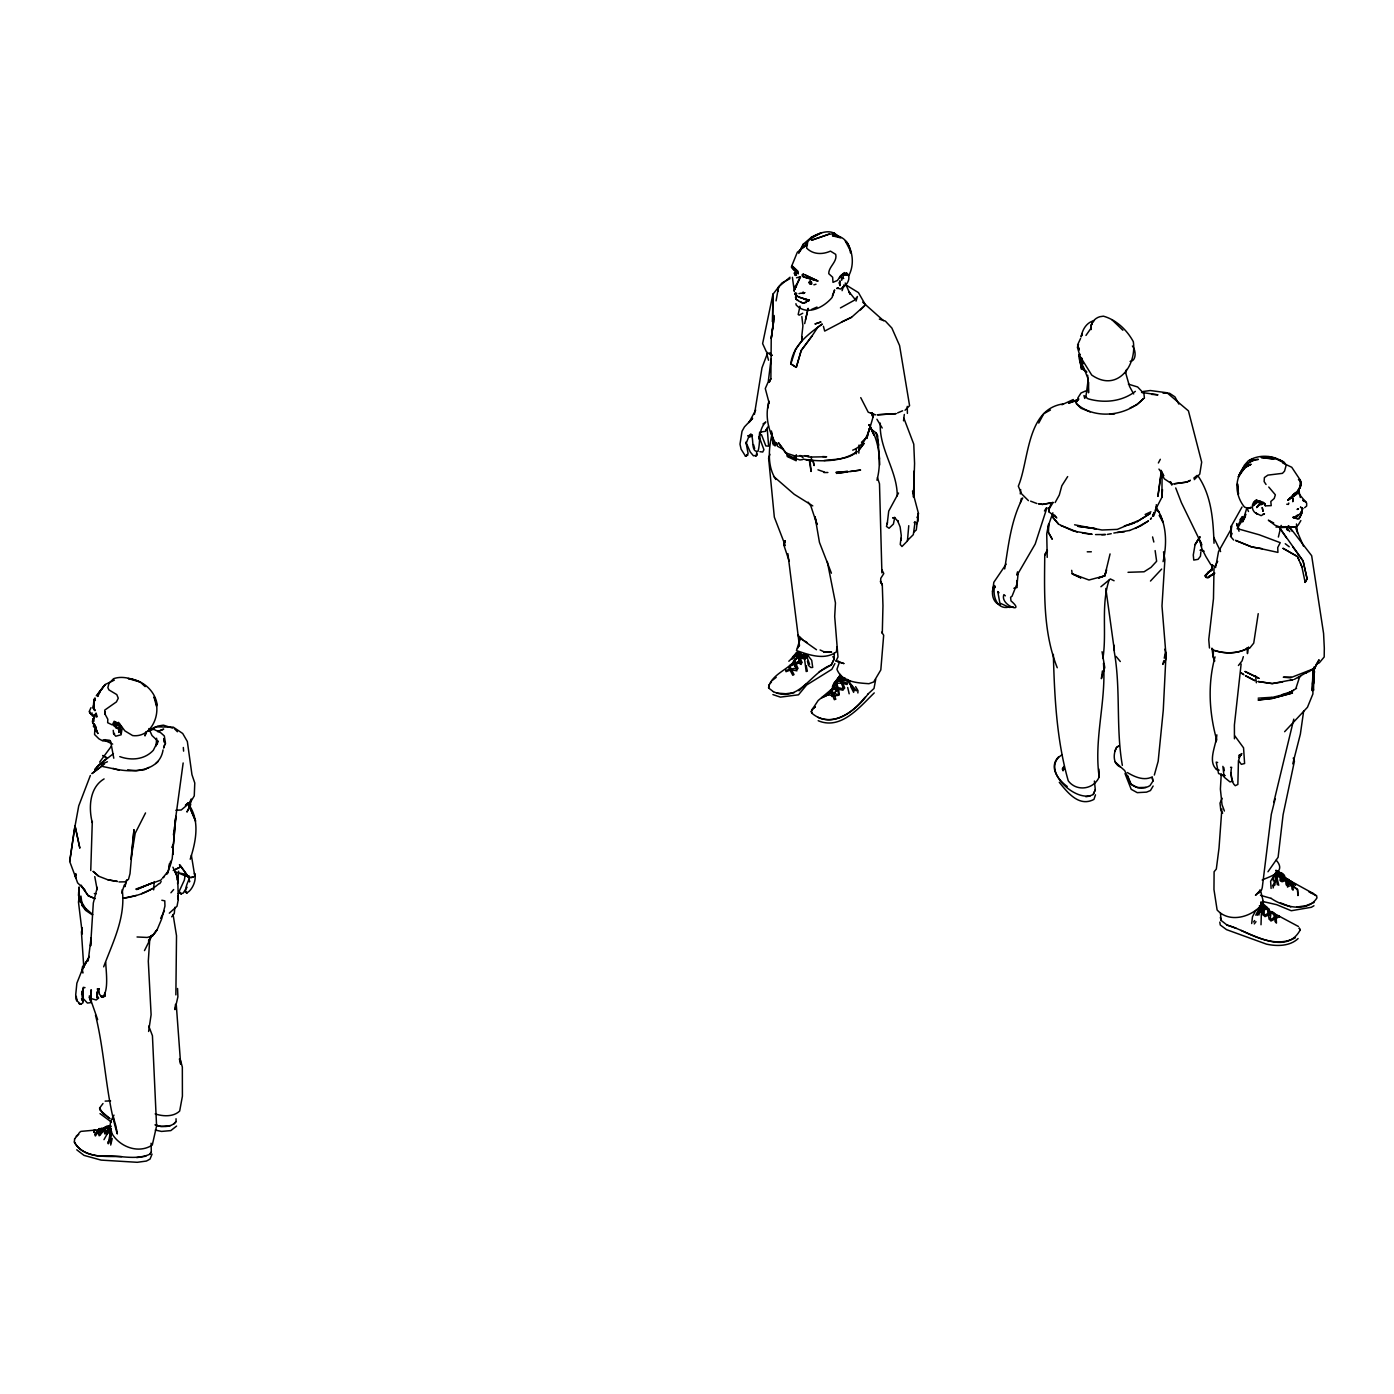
<?xml version="1.0" encoding="UTF-8"?>
<svg xmlns="http://www.w3.org/2000/svg" width="1394" height="1394" viewBox="0 0 1394 1394"><rect width="100%" height="100%" fill="white"/><g stroke="black" fill="none" stroke-linecap="round" stroke-linejoin="round"><path stroke-width="1.5" d="M811.656 336.529L817.86 327.172L822.286 324.035C808.311 334.037 793.012 345.346 790.816 363.834L796.288 367.354L801.202 350.486L811.639 336.494L801.202 350.486L796.288 367.354L790.851 363.904L795.486 349.546L801.655 340.99L802.247 337L801.672 340.99M155.257 1124.906C161.861 1127.293 171.305 1127.729 176.045 1121.612L176.045 1118.737M122.202 889.633C125.896 917.217 112.984 941.891 103.661 966.844M1216.143 741.8L1216.857 734.83M1283.386 877.54L1285.216 877.07L1287.115 879.631L1287.063 885.643C1284.31 884.528 1287.899 878.656 1284.031 876.878L1284.606 877.993M1289.555 881.705L1288.892 879.509L1285.791 878.621L1281.121 881.043C1282.131 883.831 1286.61 877.366 1289.311 880.781C1287.882 877.993 1288.997 882.82 1290.234 880.729L1292.238 882.141M770.882 378.767L769.366 381.956L770.882 378.767L771.231 338.481L774.193 315.497M1155.086 510.396L1161.899 497.292L1162.108 472.758M1278.368 537.056L1281.173 525.381M856.23 453.852L856.282 448.589M1088.627 382.287L1088.522 392.794L1087.668 375.23M1018.16 572.917L1017.132 583.546L1012.027 596.249L1010.58 597.242L1010.981 600.884C1026.698 614.301 999.568 605.693 1003.889 594.628L1005.335 595.83M1260.96 904.166L1260.995 901.831M189.096 879.091L189.567 881.67L189.096 879.091C177.299 905.508 199.028 887.211 194.55 873.254L194.69 874.404M834.257 653.124L834.152 659.031L831.277 664.973C810.489 672.187 799.18 703.743 773.374 691.651M1053.341 654.361C1054.491 696.547 1056.582 740.092 1068.274 780.884C1076.621 791.966 1093.82 789.474 1099.169 776.981C1093.698 738.785 1106.383 701.252 1103.49 663.213M1300.323 485.234L1300.01 488.283L1301.282 483.387L1300.132 480.669L1301.229 483.422L1300.01 488.248L1300.341 480.198L1291.75 467.269L1282.654 462.93M913.628 494.051L914.115 471.05L913.488 497.188L914.569 463.453L913.767 444.163L903.904 418.287M858.843 453.12L859.018 445.052M1213.425 649.465L1213.25 657.532L1214.784 661.017M1230.937 532.978L1231.477 525.782L1242.019 506.998M1261.692 905.054L1261.274 903.051M1313.131 682.049L1312.887 694.003L1307.45 707.298L1284.623 731.711M1313.078 669.608L1312.155 690.657L1313.618 668.58L1312.521 683.67L1313.531 690.413L1314.002 667.743M1048.724 524.545L1048.48 532.543L1052.261 539.251L1047.8 531.41L1048.724 524.545L1052.871 512.8M1236.112 928.247L1227.069 925.111L1221.092 920.406L1220.464 913.262M1215.585 567.55L1218.548 551.536L1231.355 528.744M869.821 428.341L876.094 432.82L877.54 435.973L879.544 459.044M1080.106 359.6L1080.977 366.186M170.382 865.395L170.556 861.265M1231.198 532.787L1231.477 525.782L1230.658 536.098M857.868 692.975L857.972 690.588L855.637 686.684M1102.898 658.456C1106.975 632.754 1100.772 604.961 1109.101 580.131M1206.49 575.147L1207.988 572.08L1212.397 569.432L1211.421 570.094M794.092 290.788L796.27 286.101L794.615 289.342L794.963 286.293L796.096 285.073L796.514 286.118M79.353 896.551L80.625 902.65L78.482 895.262L79.075 887.211L79.388 897.928M93.868 721.395L94.287 714.425L95.088 716.864M880.311 423.114C878.847 448.833 897.387 470.684 897.231 495.898M1221.249 774.071L1220.395 789.091L1221.998 804.599L1224.385 811.029M153.671 889.86L154.176 881.566M1282.707 875.92L1280.598 875.293L1276.102 878.237L1277.357 873.881M120.982 731.258L119.779 725.838L115.232 723.137L114.482 723.991L116.852 723.956L118.96 726.1L120.842 733.349L121.017 730.595M89.355 956.406L82.56 968.847L82.298 972.559L82.385 967L88.049 959.281L82.56 968.847L76.862 983.223L75.694 994.985L76.705 1000.665L80.817 1004.272L83.048 1002.687L81.897 994.584L83.065 988.991M149.663 940.601L148.304 961.198L151.11 1014.71L148.618 1031.473M156.111 745.982L156.633 738.228M792.402 277.319L794.336 291.451M78.691 892.892L79.075 887.211M794.946 655.319C788.69 661 797.699 649.674 801.358 654.222M1114.799 751.383L1116.542 747.515L1118.859 745.929L1116.524 747.445C1113.248 753.527 1112.726 763.407 1119.992 766.839M1261.012 924.745L1261.57 906.814L1261.396 905.56L1259.357 905.786L1261.343 905.647M1221.858 808.99L1219.018 848.092L1216.317 869.054L1214.104 871.738L1213.965 889.511L1217.119 909.986C1229.978 924.205 1254.077 916.468 1263.469 902.319L1260.577 890.452M151.075 1143.237L151.319 1151.984L149.785 1154.267C134.382 1161.115 116.73 1154.197 100.368 1156.271C90.436 1155.034 79.057 1151.74 74.37 1142.017L74.614 1138.811M169.336 867.417L169.65 863.356L168.238 871.163L162.715 877.959L164.422 876.53M1161.899 497.292L1162.509 489.608M768.129 407.832L768.547 402.587M827.269 561.468L835.459 602.957L834.692 616.531L837.968 656.94L836.034 661.017L843.806 663.527L836.034 661.017M111.659 1131.632L110.231 1143.289L110.858 1142.418M1020.286 493.912L1020.669 489.59M1200.844 551.954L1200.461 556.206L1198.091 559.342L1193.769 560.074L1193.281 555.004L1195.076 544.636L1199.642 537.143L1199.398 539.129M174.877 907.285L174.267 913.575L171.689 916.816M901.134 540.349L901.343 538.154L900.994 539.008M175.505 1004.307L174.982 1009.622L177.892 996.78L177.561 988.485M801.672 337.209L802.909 325.813L801.846 316.543M177.892 878.534L178.24 875.415M1241.13 663.997L1234.404 725.019L1234.439 738.785M79.214 896.133L78.482 902.145L82.351 933.91M837.01 646.868L836.4 651.8C824.778 660.634 808.729 654.832 796.479 650.545L799.895 639.741L797.995 635.072L801.236 638.975L816.483 649.726M1314.333 666.663L1313.409 684.106L1314.437 671.385L1313.915 675.654M754.45 414.314L761.978 367.807L767.118 354.215M93.973 699.37L93.677 707.019L94.931 710.557L93.224 708.082L94.078 702.21L93.241 708.117L94.931 710.557C92.039 708.535 94.461 693.41 95.315 700.52L94.949 697.854M94.078 715.227L93.921 716.568L93.537 715.61M88.188 960.936L91.08 937.796L90.593 945.934L93.311 903.033L97.301 887.386M111.171 1132.52L109.307 1141.128M112.217 1138.48L110.701 1145.049M776.075 300.877L778.514 287.094L782.034 282.912L789.997 278.661M773.356 691.668L768.617 688.009L769 684.977L771.527 681.875M173.431 834.971L174.511 826.694M175.034 822.547L183.154 762.954M124.293 885.016L121.696 893.066M1110.06 553.923L1104.797 575.809L1088.975 580.009L1072.178 573.788L1071.707 570.338M90.871 989.967L90.575 1001.101L89.286 997.163L90.244 999.655M1085.787 397.569L1088.104 380.318M1161.028 473.071L1157.909 496.403L1161.516 471.259M1102.427 670.932L1101.382 678.669L1104.762 667.499L1102.062 651.712M773.548 321.7L771.231 338.481L774.262 317.065M768.617 688.026L769.035 684.977M777.904 291.381L778.514 287.094L777.922 291.085M1303.651 711.114L1300.375 734.08L1292.778 763.877M75.555 874.055L75.938 878.15L69.7 861.457L74.265 830.266L78.726 805.906L90.366 775.482M109.69 1135.396L110.161 1132.137M69.7 861.457L75.015 825.736L79.789 847.918L75.015 825.736M1004.691 568.926C1008.489 544.897 1011.155 519.701 1022.743 497.919M1258.224 613.674L1253.729 643.139L1249.529 648.349M1298.563 490.235L1299.156 488.179M840.477 674.435L835.616 681.84L838.996 678.216M1215.028 656.87C1207.483 684.384 1209.208 712.839 1216.718 740.092M92.91 719.077C95.019 716.394 91.168 721.134 92.823 722.981L96.029 726.884M1080.873 360.715L1081.117 362.335M185.193 874.996L184.339 880.119L179.268 891.167L179.774 893.293L182.963 893.362L187.092 887.246M1258.904 915.074L1260.211 907.163L1259.374 907.599M1248.554 647.391C1238.97 654.169 1225.378 653.873 1214.453 650.44C1224.995 654.152 1236.844 653.403 1247.038 648.89L1248.554 647.286L1247.456 653.594L1247.02 647.896M811.186 239.158L811.552 237.154C818.731 233.129 831.765 227.745 837.672 236.544L834.222 233.059L837.567 236.632M771.056 359.182L768.268 381.729L765.289 388.543L769.192 403.249L769.122 401.333C764.278 416.475 768.965 433.447 777.678 446.324L783.724 449.652L778.444 442.734L785.484 452.858L795.521 456.134L808.764 455.803M125.826 881.862L124.902 886.689L126.732 879.91M1163.084 561.66C1167.248 543.433 1166.848 522.855 1155.887 507.033M174.198 869.856L177.752 878.255L178.275 899.583L177.021 906.239L169.301 913.175M759.887 451.673L762.727 452.022L763.929 449.704L759.068 436.583L758.963 439.075L759.66 432.21L765.445 431.304L768.512 426.076M1164.251 658.195L1165.645 650.981L1161.986 605.972L1164.896 559.604L1163.52 551.797M805.471 319.888L808.137 308.353L804.687 323.617M1048.567 524.179L1046.72 533.902L1047.225 557.356M1259.827 889.964L1259.27 892.822L1259.845 890.783L1255.471 895.279L1261.622 889.79L1262.284 887.473L1271.293 814.323L1275.196 798.779M903.521 420.831L904.305 414.454M1292.761 501.718L1292.796 498.634M1298.755 489.886L1299.121 488.179M82.281 927.881L81.427 932.028L83.814 967.523M94.897 728.4L94.565 734.516L98.957 738.855L102.86 740.946L110.126 740.58L104.846 739.639M800.017 306.157L798.187 314.504L799.198 315.166L802.752 313.249M175.871 994.898L176.515 935.74L173.065 914.464M1273.733 802.456L1293.789 719.13M876.948 480.198C881.844 461.902 879.265 440.678 868.967 424.665L874.003 435.137M190.804 800.33L189.41 806.481L191.187 798.971M177.578 883.639L178.624 871.198M1287.376 530.417L1287.795 528.64L1286.592 529.284M784.839 540.82L783.829 545.054L789.196 561.19M1081.326 367.615L1079.2 358.485L1078.869 354.79L1079.984 354.721M157.156 744.483L158.027 740.894L153.323 750.286C144.627 759.66 131.315 760.81 119.779 756.611M163.063 749.92C159.404 772.851 130.287 772.956 112.897 768.46L119.326 770.272M1081.465 335.675L1082.319 333.48L1081.134 336.912C1082.336 329.629 1086.623 322.171 1094.395 320.62M82.995 988.921L81.619 994.34L83.675 987.562M795.469 297.671L796.514 293.088L795.782 298.996L799.337 301.365L803.171 303.265L809.2 300.407L798.814 297.166L794.789 294.117L795.26 293.123L794.789 294.117L797.542 296.434M887.473 522.576L886.479 526.444L889.058 528.256L893.415 524.057L894.756 517.401L892.683 517.993L894.547 517.557L898.346 521.739L897.579 520.642L900.141 526.932L901.273 535.592L900.245 544.479L901.97 546.518L907.424 540.942L908.766 525.695M1293.109 501.004L1293.074 498.32M784.909 540.942L783.829 545.054L785.188 541.011M796.444 275.472C793.186 267.178 796.009 280.229 795.991 273.032M809.757 283.679L809.008 281.971C809.879 286.99 814.201 282.041 809.705 280.996M873.568 415.342C869.595 428.115 866.807 444.947 852.71 450.157M1216.37 738.402C1214.854 748.055 1207.587 763.32 1217.607 770.185L1219.123 770.185L1216.317 769.279M1050.832 503.704L1049.63 508.113L1053.08 502.502L1042.485 504.419L1038.757 503.844L1042.485 504.419L1053.08 502.502M1016.714 574.798L1017.55 571.819M1273.262 880.903C1272.252 876.094 1278.542 874.247 1277.305 870.64M110.997 1128.6L108.262 1143.812L108.035 1141.686M917.792 516.007L917.252 517.871L918.385 513.149L912.53 491.036M1243.343 656.661L1242.141 660.773L1238.43 665.496M1283.09 548.312L1297.413 556.52L1301.874 566.748L1305.15 582.378L1307.102 578.806L1303.094 560.911L1278.978 526.967L1286.366 537.683M1163.851 660.634L1162.735 664.398L1165.611 659.989L1166.081 653.124L1164.739 649.273M1164.966 656.888L1166.081 653.124L1163.276 710.173L1158.17 761.298L1154.337 775.047M119.239 731.083L118.821 732.442L118.856 730.107L114.953 723.852L116.26 724.723M1125.394 373.261L1126.544 369.462M800.139 276.674L794.754 289.011L800.539 277.058M146.248 731.745L144.976 735.91L146.457 731.833M856.038 301.104L857.449 296.469L854.487 300.163L840.443 307.917M1046.911 507.886L1035.202 544.026L1017.219 574.99M811.691 284.097L810.419 281.152M771.614 435.869C768.564 450.088 767.414 466.816 775.866 479.501M167.524 873.637L172.194 858.756L175.853 816.344L173.501 843.823L171.81 847.395M842.098 290.666L844.032 284.742M1095.492 794.824L1093.959 799.389C1079.113 807.353 1067.577 792.559 1059.283 782.295M795.765 274.026L794.894 274.496L795.521 273.607M769.924 454.305L768.599 458.156L774.332 517.157L785.292 545.594M114.726 723.834L114.744 726.309M848.685 275.89C854.278 265.191 853.111 252.75 847.134 242.504L845.304 241.005L850.636 251.234M1284.588 875.537C1280.825 870.658 1276.712 871.964 1277.026 877.75L1278.751 885.26M1316.163 664.468L1314.228 669.747L1313.131 669.521M1276.451 875.031L1273.105 887.978M1301.334 511.598L1301.874 512.957L1298.947 518.76L1292.848 517.226L1297.64 519.021M1153.762 515.919L1156.358 508.932L1156.323 504.663M832.392 295.859L834.623 289.917L832.148 297.392C824.011 307.29 806.917 316.403 796.201 305.007L795.922 303.665M1301.874 512.957L1300.602 516.059M152.051 1154.093L150.047 1159.076L146.44 1161.045L137.257 1162.3L101.117 1160.104L84.023 1155.382L76.757 1149.789M1021.366 498.407L1020.425 502.572M1038.739 423.062L1043.792 413.652L1050.449 410.01M1078.52 344.527L1077.388 347.245L1080.036 356.272L1091.694 375.021C1116.995 392.76 1136.859 365.977 1133.322 341.687C1127.101 330.151 1116.263 319.749 1103.421 316.177L1099.866 316.717C1094.36 318.25 1089.951 323.687 1091.032 329.576L1091.31 327.799L1085.961 335.414M1277.915 874.108L1278.35 873.114M1212.362 564.657L1211.229 570.808M1093.21 794.51L1095.301 789.736L1094.395 781.041M798.762 253.359L803.484 244.02L811.552 237.154L807.806 241.667L806.586 248.045C812.929 254.579 822.39 254.753 830.458 251.129L835.703 254.353C837.62 261.741 828.454 266.794 828.768 273.694L832.636 277.232L832.985 282.355L837.324 280.508L841.68 274.845L846.193 272.858M837.376 680.324L836.766 681.701L839.449 677.589L841.244 677.641M1222.155 798.257L1220.011 803.118L1220.813 810.367L1222.677 813.12M1095.318 789.701L1093.227 794.441C1076.447 804.233 1038.6 768.721 1062.263 754.659M1152.611 516.303L1154.18 512.312L1152.559 516.338M1257.249 915.3L1261.605 906.327L1260.96 903.8M800.278 250.903L803.484 244.02L799.32 251.617M1080.577 338.446L1077.597 344.841L1079.2 350.068L1078.015 345.904M1255.785 915.196L1260.002 906.483M190.211 859.244C195.805 842.011 200.091 821.362 189.201 805.157M99.601 1108.038L103.051 1113.667L109.969 1118.685L100.019 1110.182L99.601 1108.073L102.999 1103.525M1296.054 687.939L1299.156 678.338M831.939 690.239L834.518 686.824L818.139 700.537L812.475 709.093L811.291 711.62L812.057 713.362C831.678 729.951 856.299 710.47 868.148 693.829M812.475 709.128L815.351 706.775L812.475 709.093L811.273 711.532L812.057 713.327M1047.208 550.02L1044.751 555.021C1044.42 592.868 1042.973 631.865 1057.244 667.743M839.397 277.58L840.007 276.395M190.56 804.808L187.057 811.813L190.56 804.808L190.333 800.748M144.488 950.603L152.085 935.426M160.641 918.35L164.44 910.77M92.074 712.909L90.871 713.92L89.233 711.532L90.993 707.664M1245.434 516.39L1242.612 521.948L1246.898 507.764L1248.484 511.511M1237.14 528.762L1245.975 514.334M1255.715 910.474L1252.474 916.799L1251.69 923.525M151.476 935.479L148.496 941.177L151.493 935.461M1305.15 582.378L1307.067 578.719L1303.076 560.946L1292.778 546.831M834.884 663.561L831.817 669.347L806.603 685.012L798.501 694.804L780.413 697.122L772.903 694.578M1158.379 462.965L1160.313 459.288M113.977 1115.13L110.631 1121.403L109.725 1128.913C115.685 1145.276 137.135 1155.086 152.294 1145.032L156.581 1126.038L152.434 1035.725L148.757 1026.054M755.687 410.063L748.961 422.574L752.621 418.305L744.483 426.86L742.026 431.251L739.987 444.146L741.103 449.216L745.511 456.187L748.125 453.625L746.034 442.56L746.069 443.71L748.404 437.611L751.68 436.095L749.17 435.573M1243.413 519.265L1245.452 515.484M1217.659 561.381L1214.017 568.142L1213.477 598.688L1208.755 639.585L1209.469 648.001M166.496 874.369L168.273 871.163M1063.03 770.83L1063.779 768.634M1055.119 502.554L1059.283 495.062L1061.845 485.739L1067.665 476.591M103.975 1139.647L110.44 1128.199M796.079 659.31L797.908 656.051C791.496 668.528 776.127 671.525 769.819 683.618M796.183 659.118L798.117 655.738M804.425 246.268L806.324 242.939M797.525 648.471L799.529 644.986M879.684 464.986L879.039 452.858M107.303 1134.054L110.544 1128.582M1300.863 520.572L1298.18 525.102L1295.409 527.019L1281.243 527.542L1274.9 525.155L1268.348 520.189L1273.715 522.959M99.985 691.929L97.685 696.425M1153.134 786.024L1150.433 790.555L1146.53 792.14L1137.243 792.646L1131.196 789.3L1125.01 773.565M74.614 1138.863L78.726 1134.002M898.52 493.023L888.727 511.075L887.229 523.813M110.021 1126.875L105.874 1133.13L109.568 1126.125M1044.454 510.988L1046.371 507.834M1063.918 768.251L1062.855 770.237L1063.988 769.105M98.451 693.55L97.702 696.373M161.112 879.928L161.739 878.934M111.346 746.26L99.619 762.135M1077.771 398.092L1080.995 393.003L1085.647 390.947M1199.084 538.293L1195.076 544.636L1200.077 536.69M95.768 768.181L94.653 769.941L98.364 765.393L113.437 753.649M1063.814 766.473L1062.298 769.296L1064.005 767.014M1272.478 885.887L1273.367 884.493M145.534 812.929L135.218 833.229L130.931 859.418L133.981 829.639L130.008 873.689L128.509 879.3L125.146 881.827L118.978 881.949M1047.504 550.804L1044.751 555.021L1047.068 551.797M916.381 524.179L917.897 521.356L918.385 513.149L916.276 529.981L913.697 532.229M1152.925 781.11L1152.28 777.66L1152.943 781.128L1149.98 785.641C1144.021 789.37 1136.424 788.551 1130.987 784.212L1124.697 770.603L1114.973 761.821M159.752 883.657L161.164 881.531M100.351 1135.239L99.444 1128.861L98.312 1129.61M792.977 657.341L796.357 652.549L799.285 651.991M831.765 690.1L840.129 677.676M1298.929 518.69L1300.097 516.947M149.803 1154.232L151.319 1151.984M1006.119 564.187L993.817 582.309L992.598 591.614L994.061 585.428C990.907 591.823 992.179 601.981 999.393 604.7L1000.334 604.369M101.692 766.142L91.917 773.618L104.55 763.964M1058.604 756.837C1048.41 767.153 1058.133 779.891 1067.229 786.46M835.18 682.45L832.445 686.667L834.1 682.833L839.136 677.397L842.133 678.233M760.096 432.976L760.967 431.739M788.83 661.244L794.876 655.563L800.417 653.786M834.762 692.94L836.992 689.838M1301.247 512.19L1302.693 508.427L1300.532 507.207L1302.693 508.427L1301.891 511.197M97.371 695.17L105.142 684.541L114.343 680.115M103.958 1129.506C102.807 1125.219 95.716 1131.823 94.653 1134.402L95.384 1135.988L99.218 1130.36L104.323 1128.931L104.881 1127.206L103.313 1129.576L105.003 1134.071C107.739 1133.008 103.139 1124.488 103.661 1129.227M1161.672 569.066L1150.468 581.054M94.618 724.462L93.328 726.187L95.524 727.25M1290.356 497.623L1287.864 500.289L1296.629 494.051L1298.703 489.956L1292.639 495.41M805.575 684.297L799.023 690.832M828.245 695.031L834.518 686.824L827.827 694.735L821.728 697.732L826.625 695.711M831.835 696.495L836.853 689.925M1254.251 923.943L1255.994 921.678M98.974 692.539L105.142 684.541L96.256 695.815M1253.554 921.992L1254.652 920.563M1239.893 519.823L1242.472 516.582L1237.924 525.573L1238.778 529.389M1267.965 871.755L1278.106 857.258L1283.107 814.654L1294.416 761.263L1293.249 758.04M863.322 441.41L865.883 438.326L861.492 442.281M170.939 892.77L173.658 889.546M1255.21 501.108L1254.251 502.241L1256.674 499.732L1255.524 500.864M1077.527 400.357L1068.518 403.197L1078.642 399.05L1076.168 401.942L1076.551 403.877C1095.248 420.03 1126.857 416.214 1143.585 398.51L1137.068 404.661L1130.081 407.954M1275.51 872.94L1270.614 881.252L1271.101 888.448M1271.101 898.346C1283.508 907.024 1307.659 913.122 1316.981 897.858L1316.546 895.819L1312.974 893.362L1286.453 878.795L1275.702 870.518M1078.642 399.05L1076.151 401.96L1076.569 403.842L1080.942 408.215L1090.178 411.91M1150.486 519.16L1151.496 517.976L1150.486 519.143M1261.587 905.002L1263.434 904.061L1267.251 907.581L1268.279 911.014L1267.564 910.23M1262.372 905.717L1262.929 914.987L1264.131 915.353L1264.253 907.581L1262.981 904.654L1261.57 905.438M858.721 450.384L864.141 443.275L858.704 450.314M173.797 1124.052L176.045 1121.595M1264.497 513.776L1261.152 515.658L1255.785 513.131L1257.527 513.916C1252.387 512.713 1250.505 505.255 1254.339 501.561L1257.161 500.324M842.22 275.559L844.799 274.078L847.395 274.932L843.666 275.298L841.627 280.299L841.244 276.779M1294.66 493.215L1287.795 500.307L1296.647 494.068L1298.581 491.42L1298.006 489.799M1082.284 364.775L1082.755 363.991M96.918 766.927L105.822 758.998M1246.55 466.676L1251.132 464.237C1233.568 471.468 1233.551 493.999 1244.528 507.102L1248.083 508.392L1251.115 507.503L1247.125 508.218L1251.115 507.503M1212.484 569.066L1204.66 575.827L1206.803 577.43M860.481 309.869L864.75 305.582L851.542 317.309L841.227 322.206L851.525 317.292M905.037 410.254L909.585 405.671L899.583 345.573L891.864 328.043L885.382 321.125L879.37 319.104M914.15 522.663L915.109 521.704L913.314 534.651L907.355 540.576M834.309 683.356L838.961 678.686L842.307 679.802M865.012 697.261C854.121 710.957 836.661 725.525 818.069 717.37M1194.292 479.641L1199.764 474.117L1201.68 462.128L1188.437 410.882L1167.005 392.76L1150.311 390.529L1143.237 391.487M115.179 722.092L113.75 723.503L114.099 725.856L113.75 723.503L115.179 722.092L113.75 724.793L117.044 728.365L115.388 727.529M1290.739 882.245L1290.199 881.06C1294.05 883.082 1290.147 889.023 1293.04 890.139L1293.144 884.075M765.759 430.397L767.17 428.115L768.652 446.167L765.829 445.923L761.455 434.579M1298.11 938.563C1289.99 946.299 1276.939 946.439 1266.484 944.139L1226.528 929.641L1220.255 924.971L1219.82 922.096M874.247 692.905C859.819 706.845 841.018 730.456 818.191 720.715M1008.228 607.244C996.431 609.526 992.371 595.133 994.689 585.724L995.351 587.519M1298.302 515.466L1293.301 517.61L1298.302 515.466L1301.926 511.581M795.207 655.738L791.287 659.414L794.388 656.696L802.247 655.529M1227.069 925.076C1247.891 930.756 1285.076 957.87 1300.184 929.99L1299.26 928.265M1214.819 573.091L1207.953 577.935L1205.636 577.255L1206.42 574.189L1211.909 569.745L1212.17 565.267L1213.599 565.842L1210.846 564.727L1205.827 556.45L1201.82 548.504L1199.886 540.994M868.148 693.863L873.986 688.497L875.711 679.418M159.021 883.622C149.245 892.474 135.898 896.359 123.073 898.311L136.316 895.453M155.797 763.581L158.289 761.333M808.119 301.348L809.147 300.442M1150.137 513.515L1136.685 521.879L1150.172 513.515M1260.995 903.26L1262.319 903.225L1263.609 906.936M76.2 1136.197L78.726 1134.036M802.439 247.958L807.44 244.229L797.333 252.244L791.844 265.696L797.473 270.784L798.187 273.625L791.478 267.073L792.019 265.644L791.478 267.073L793.465 269.687L798.17 273.712L797.473 270.784M790.032 277.214L779.037 286.432L772.921 294.291L762.623 343.604L766.369 351.776L771.509 355.557M837.968 288.262L836.731 288.488L838.282 288M1100.911 586.752L1110.338 578.963L1114.085 580.758M1193.769 478.159L1197.15 475.389M1079.792 353.867L1078.799 355.052L1079.967 357.84M79.179 1132.747L80.869 1131.388L97.528 1129.889M176.602 1126.056L170.817 1130.604L161.53 1131.423L155.309 1130.081M772.276 680.429L776.214 677.345M1296.577 688.288L1288.596 693.306L1271.711 697.592M1148.412 520.938L1140.571 525.974L1129.68 530.452M109.795 1127.154C106.345 1121.543 98.277 1136.929 101.239 1133.723L104.759 1128.722L110.91 1126.317M1278.751 872.992L1278.193 871.198L1280.145 873.446M1148.429 520.955L1135.117 528.465M1306.021 673.128L1308.374 671.455L1294.434 679.314M841.593 275.28L840.355 276.151L844.363 272.562M1309.158 671.647L1314.734 667.726M762.988 423.968L765.829 421.981C757.569 430.432 760.88 441.846 758.005 451.342C750.268 452.353 754.624 438.012 750.617 434.022L752.481 435.503L751.314 434.876M1296.298 515.937L1297.605 514.961M815.995 284.237L813.869 284.812M1214.418 573.352L1208.058 576.907M1277.74 873.358L1279.431 873.167L1281.382 875.345L1281.26 880.938L1280.075 880.59L1280.215 875.293L1278.768 873.951M1291.21 691.79L1293.44 690.344M178.205 893.781L179.356 893.031M98.817 1130.133L99.967 1129.384L99.27 1128.495L97.65 1131.126L99.183 1135.831M1209.016 576.68L1213.756 573.631M819.202 671.786L831.294 664.955L834.152 659.031L832.88 656.591M1283.421 876.913L1283.02 875.24L1280.18 874.317L1275.841 877.244L1277.374 884.824M792.35 657.306L794.005 656.26M1304.662 507.677L1306.666 506.005L1306.666 503.164L1298.842 493.72M798.623 654.988L797.595 655.616L798.292 657.968L800.94 663.161L802.177 662.655L798.797 655.285L798.082 656.226M1135.361 391.365C1121.839 401.751 1103.909 403.441 1087.843 398.719L1083.957 395.565L1084.724 398.44M774.837 444.982L776.388 444.041M1313.95 905.751L1311.336 907.285L1291.28 910.735L1276.695 904.689L1262.389 901.413M809.618 282.39L810.628 283.627L810.35 282.006M1314.089 902.476L1306.108 905.63L1296.699 907.093M148.322 731.292L157.679 726.082L163.412 725.159L172.612 728.104M104.097 778.915C89.408 787.54 88.502 807.858 92.283 822.704L92.3 821.414L90.749 870.536M1298.075 677.92L1300.602 676.543M1278.124 873.48L1277.549 873.045M1013.281 606.948L1009.361 607.418L999.846 603.062L997.773 591.544L999.01 592.798M840.861 322.589L824.69 331.075L823.401 326.283M148.147 730.683L155.466 726.832L173.309 727.163L182.701 733.488L187.336 741.503L191.954 774.663L194.777 782.992L194.254 795.904L190.438 802.247L181.272 809.966L175.871 810.262M152.068 888.884L141.613 893.693M149.019 767.397L144.366 769.749L136.194 770.708L127.69 769.819M843.631 688.741L844.729 688.026L841.906 681.196L839.415 678.495L843.631 688.741L843.143 687.608M175.94 871.877L185.716 876.077L188.643 876.094M110.143 1126.457L101.431 1130.691L110.248 1126.648M1249.791 464.951L1245.417 467.042L1238.412 476.8C1242.629 468.942 1248.205 459.375 1258.381 459.375C1248.728 460.421 1241.496 467.931 1238.412 476.8L1244.354 465.248L1248.484 460.612L1252.823 458.94L1249.512 460.665L1250.052 459.863C1260.315 453.991 1275.684 455.472 1284.693 463.226L1276.503 459.062L1261.152 457.476L1273.646 459.184M1288.701 692.835L1291.68 691.441M1145.136 514.473L1150.904 511.79M1291.872 691.529L1282.166 694.578M1061.897 404.765L1073.328 399.52M110.457 1126.526L99.026 1129.976M811.622 309.398L816.971 307.063M897.579 412.92L902.598 410.794M100.978 1131.754L104.951 1130.046L97.04 1132.538M157.801 731.623L163.69 729.132L157.731 731.449M1137.103 521.129L1117.308 529.389L1101.992 529.999L1074.6 524.789M1295.253 937.831C1277.287 947.328 1257.684 938.145 1241.113 930.425M806.324 302.393L803.188 303.178L800.592 302.01M803.31 274.148L802.16 274.618L803.136 276.726L817.825 280.996L803.31 274.148L802.264 275.995L803.746 277.005L817.895 280.978L805.645 275.141M98.364 765.393L107.425 761.769M1298.494 508.862L1297.065 509.42L1298.023 509.141M1262.162 880.015C1270.387 876.199 1286.906 872.208 1276.207 860.168M1152.333 776.859C1144.021 781.11 1134.629 776.946 1127.345 772.52M1129.471 524.684L1134.873 522.698L1124.296 525.939M135.776 889.111L160.171 880.346M749.589 435.381L751.401 434.754L747.724 435.921L752.255 435.886M829.36 234.035L811.395 240.291L828.489 234.384L834.501 233.617L839.885 237.154M175.661 869.316L181.168 866.615L188.974 877.662L193.627 877.053L190.839 877.628M820.927 321.979L814.95 323.983L820.543 322.119M173.204 870.501L181.168 866.615L179.425 864.646L188.974 877.662L185.785 874.979M796.514 277.807L799.18 277.04M187.598 876.617L188.922 876.268L186.43 875.937L189.514 876.443M1282.567 681.997L1272.199 683.583L1258.19 681.527L1272.199 683.583L1292.9 679.662M1289.833 680.481L1292.9 679.697M1232.888 781.18L1229.978 781.912L1224.176 777.19L1222.869 766.351M1129.68 530.469L1113.841 533.031M795.835 654.971L807.039 656.626M798.954 293.629C803.083 291.921 804.617 295.232 803.101 291.956M845.217 678.146L842.516 678.791L843.109 680.272M840.652 678.686L839.902 679.401M1107.376 534.407L1111.227 533.71M184.13 873.951L180.14 873.167M148.583 730.282L153.95 729.393L160.798 732.808L164.318 735.945L165.52 743.647M1085.856 796.723L1090.091 796.026M1278.42 873.916L1276.12 871.999M136.751 1157.595L145.9 1156.218M1146.06 787.401L1137.452 787.593L1130.987 784.195L1127.607 775.569M846.541 472.008L836.505 473.368L860.586 470.074L850.549 471.451M794.249 692.609L785.867 693.742L776.998 693.097M1062.942 403.946C1026.402 409.383 1029.173 460.421 1018.317 486.175L1021.523 493.755L1028.424 500.62M1174.114 483.805L1186.782 482.097L1190.319 480.39L1186.782 482.097L1174.184 483.77M802.613 459.602L799.964 459.95L788.812 456.552L784.717 451.064M1124.47 531.776L1117.483 532.456M1013.874 588.303L1017.097 587.519L1017.01 580.496M1130.098 361.429C1136.824 360.889 1135.918 349.789 1132.416 346.043M824.046 460.525C835.337 459.044 848.266 459.759 857.188 451.534C841.959 462.059 821.118 461.954 803.258 459.184M1201.21 550.125L1200.042 550.247L1204.137 551.188M170.399 1125.62L160.85 1126.544L155.257 1124.871M847.482 471.381L835.93 472.444L847.622 471.503M1101.783 534.773L1105.512 534.529L1095.527 534.582M1258.172 698.167L1271.833 697.296M1275.963 527.054L1295.409 527.019L1280.877 526.653M1109.624 414.14L1114.695 413.879M1238.778 755.304L1241.409 755.182L1239.597 755.269L1241.88 753.562L1239.405 756.437L1238.935 757.552L1240.468 754.764L1238.447 760.741L1237.855 784.456L1235.258 785.693C1230.414 782.069 1230.553 769.471 1231.686 767.345L1230.571 767.275M105.142 1101.103L110.596 1100.911M1291.018 677.048L1283.316 677.24L1290.408 677.798L1314.751 668.318L1319.072 659.78L1316.476 664.084L1319.334 662.795L1324.195 656.975L1324.3 648.071L1323.586 633.503L1311.667 555.718L1288.526 525.66M823.924 472.549L827.879 472.496M1087.25 551.815L1091.345 551.797M823.767 652.113L831.678 652.165L823.732 651.678L820.108 649.97M1163.049 393.143L1169.549 393.282L1174.933 396.854L1178.836 404.068M121.592 1156.602C105.456 1156.131 83.64 1158.763 74.352 1142.052M1128.025 572.307L1144.073 571.784L1151.008 567.375L1156.637 561.259L1155.138 550.595M805.471 299.623L809.339 299.919L803.658 299.205M822.652 456.552L826.625 456.762L808.973 457.075L804.791 455.594M1151.601 394.363L1157.961 394.833L1141.564 392.428M1095.858 528.727L1077.562 526.252L1095.876 528.744M808.137 299.989L798.379 296.835M1286.749 504.227L1288.509 504.401M806.081 459.828L813.695 460.682M802.421 655.319L806.011 658.282M84.999 987.614L83.222 987.405L83.257 998.609L87.421 1003.07L91.255 1002.53L91.324 999.794M95.489 727.215L93.607 726.779M844.659 679.819L849.835 682.938L856.491 690.832M1128.391 384.152L1137.643 386.974L1143.916 393.544L1144.422 398.161M1225.134 775.604L1218.565 773.565L1216.213 762.117L1217.642 762.518M1082.493 533.083L1092.129 534.303L1073.519 531.062L1060.102 525.102L1077.196 531.968M837.306 680.777L835.511 681.457L839.484 676.299L841.662 676.473L844.52 679.697M1288.98 503.217L1288.474 503.164M94.356 893.554L96.012 893.833M1224.507 775.656L1221.022 775.047L1224.002 775.9M108.07 879.823L117.427 881.461L108.087 879.875L98.66 876.216L93.206 871.459L98.66 876.216M1258.521 500.655L1263.434 502.38L1265.299 505.621L1264.619 503.199L1265.334 505.865L1271.223 505.639L1270.805 501.491L1274.221 498.477L1275.371 494.818L1268.749 487.029M800.801 654.466L804.495 655.006L807.213 657.707L809.566 664.276M161.826 900.245L164.788 900.855L164.945 906.048L161.721 918.785L157.034 929.972L152.329 935.984L147.154 937.448L137.048 936.977M1313.915 667.482L1314.96 667.691M102.633 766.491L112.653 768.582M1262.615 549.044L1277.932 552.407L1277.723 547.563L1280.215 542.667L1259.27 534.791L1238.412 528.936L1236.635 523.569L1239.039 531.271M1268.54 456.622L1275.58 458.312M1259.688 502.241L1262.581 503.809M875.641 414.854L868.235 412.223L860.743 397.638M824.359 472.008L817.982 469.83M1290.792 906.936L1280.459 902.842M155.17 1113.893C162.924 1116.489 173.414 1117.047 179.669 1111.053L182.405 1096.189L182.335 1067.072L180.523 1060.276M1260.507 895.314L1271.101 898.363M145.133 686.597L140.324 682.067L128.248 678.564C142.589 679.976 155.1 690.448 157.208 704.963M795.347 272.457L794.127 273.137L795.347 275.524M1303.024 500.69L1304.157 501.056M1303.634 500.289L1306.039 502.223L1302.85 499.993M832.88 234.035L836.121 235.168M140.324 682.067C131.96 678.826 122.428 675.532 113.559 678.704L108.959 683.426L107.861 687.625L108.941 689.908L116.782 694.595L118.263 698.202L116.434 701.896L104.742 710.104L105.003 714.059L107.808 719.252L107.669 722.702L112.356 724.95L114.151 721.273L119.518 723.782L124.902 730.909L132.657 735.579C152.207 738.036 162.209 712.125 153.985 696.948L156.511 706.34M103.226 739.709L112.67 744.1M840.843 237.904L832.462 235.813C842.795 234.575 849.939 243.288 850.462 252.906M1030.619 501.16L1036.927 503.53M1312.974 893.362L1309.036 891.881L1316.546 895.819M95.019 898.625L88.275 895.802L82.455 887.612M95.001 898.59L88.275 895.767L81.096 885.103M803.658 653.908L808.154 655.86L811.709 660.32L812.702 667.43L810.838 667.534L808.468 665.356L807.457 661.261M1281.731 873.428L1277.671 872.679L1278.228 874.421M92.3 714.286L90.871 713.92L92.666 716.185M1254.722 680.603L1245.365 675.672L1254.705 680.551M1279.884 460.037L1283.665 461.797L1286.209 465.126L1284.519 471.155L1282.445 473.35L1267.878 475.127L1264.393 477.567L1264.131 481.557L1266.048 484.485M788.917 455.611L795.538 458.696L794.719 459.166L794.231 455.873M106.658 757.517L102.686 755.496L105.439 757.012M1283.09 548.4L1297.396 556.537L1299.191 560.318M1298.476 926.505L1269.882 911.223L1262.981 905.316M846.838 285.474L858.425 292.601L865.639 305.147M1259.584 500.829L1262.668 504.349L1261.797 502.816M840.129 237.433L835.494 234.715L840.059 237.224M1172.685 484.363L1164.304 478.822L1161.219 473.071M1277.793 871.494L1279.012 872.313M842.621 679.505L844.311 680.551M96.866 996.013L98.486 998.104L96.238 1000.003L90.906 998.47L91.359 990.019M804.443 640.874L807.353 642.704M846.698 273.05L847.395 273.503C851.246 278.312 847.064 285.09 842.429 287.582L844.119 286.258L840.704 289.028L837.289 288.157M1086.031 371.257L1082.04 367.877M846.994 679.296L850.532 681.596M812.772 505.9L794.214 494.295L773.583 476.365M91.917 914.603L85.609 910.352L81.81 905.159L92.771 914.586M114.535 733.836L113.541 733.174L114.482 733.958M1086.884 372.024L1082.511 368.992L1083.138 369.637M1276.068 870.292L1277.27 871.163M795.8 298.908L798.117 300.581M100.019 1113.614L111.45 1122.1M1285.251 543.73L1289.223 546.762M800.121 455.455L803.031 457.702M1111.924 319.696L1122.867 330.221M1233.655 540.036L1230.432 536.272M1156.044 509.664L1159.059 512.068L1156.009 509.211M792.681 266.481L795.573 269.321M1058.813 524.423L1052.853 517.435L1052.871 514.351L1052.853 517.383L1058.795 524.371M1262.441 903.939L1263.365 904.723M862.677 302.149L883.447 320.62M802.996 639.951L799.616 636.901L799.895 639.741M157.191 740.458L151.998 735.544L148.862 728.592M805.488 658.055L802.979 655.999M84.999 890.034L77.628 882.872L74.701 874.892M118.507 722.336L122.167 727.982L121.104 734.795L115.737 736.206L113.646 733.802L113.228 730.334M174.442 728.696L177.421 731.745M849.382 683.443L854.661 690.919M851.804 685.935L849.626 683.583M1300.288 480.198L1298.459 479.571L1300.341 480.198L1300.863 483.422M1116.054 656.417L1120.306 661.523M1285.669 526.549L1289.746 531.619M854.609 298.786L848.737 291.398L850.148 294.273L845.217 283.017M1054.456 514.961L1056.757 517.923L1048.985 511.859L1048.497 507.782M92.823 722.981L94.827 725.629M85.992 909.289L79.719 898.886L80.939 896.081L82.019 904.079L85.574 909.306M882.21 427.993L876.931 419.245M1238.83 760.932L1241.34 764.33L1244.598 763.529L1243.553 747.829L1234.927 736.015M1288.3 525.974L1292.029 531.131M1158.954 469.081L1163.746 475.737L1161.01 470.283M838.386 661.087L839.345 662.394L836.94 669.312C841.889 682.119 857.171 682.868 868.915 683.705L873.672 681.98L880.816 669.922L883.674 635.228L881.67 632.196L882.297 633.12L882.96 605.78L882.297 584.992L880.677 581.124M109.29 1127.154L108.697 1126.317L110.143 1125.794L111.015 1130.395M808.119 502.154L810.838 505.987L817.023 524.527L815.02 516.669L819.463 542.405L831.416 573.195M185.019 874.23L186.029 875.78M775.064 446.028L772.694 440.974L773.827 443.815M110.806 1126.056L109.952 1125.446L108.767 1127.345L110.562 1132.224M1088.331 379.517L1083.243 366.395L1083.103 368.103L1081.117 368.922L1081.03 363.799M776.441 442.717L777.503 444.512M880.398 581.716L882.297 584.992L880.607 581.612L880.781 578.301L883.813 573.544L881.879 569.815M1159.198 515.414L1163.101 522.384L1160.191 514.804M1133.67 393.962L1129.541 386.434L1125.516 372.32M1198.404 476.504C1211.595 496.247 1213.181 520.223 1214.017 543.242M79.388 898.276L80.399 900.245M1201.889 544.758L1181.415 502.676L1175.717 487.952M850.688 686.632L853.668 692.382M1299.26 928.177L1300.184 929.955M1220.604 551.588L1213.721 537.282M745.929 442.125L750.233 452.004L753.474 455.821L756.541 455.368L756.681 451.586M172.908 867.19L176.881 875.537L176.986 879.858M871.233 412.729L872.871 417.05L872.086 413.025M877.575 436.026L876.094 432.854L878.76 445.139M869.281 424.822L873.864 434.684M839.415 678.495L839.868 679.488M1170.472 481.906L1171.901 485.025L1170.402 481.662M1295.81 528.343L1303.599 546.309M771.405 430.955L773.618 442.996M188.974 805.54L195.596 821.136L188.678 804.826M118.595 727.929L119.239 729.48M95.158 729.445L95.977 731.449L95.82 729.794M1300.515 563.315L1301.874 566.748M81.828 969.858L83.03 972.942M1212.658 649.97L1211.944 648.175L1213.094 656.87M1201.576 546.343L1200.217 540.733M768.547 360.244L766.683 353.553M97.65 1019.589L89.338 995.856M772.485 440.434L773.2 442.473M773.339 442.996L771.753 435.05M1232.017 779.542L1230.85 772.555M877.436 477.637L879.492 483.788L881.897 572.882M1122.344 765.358C1115.74 727.982 1120.933 689.037 1114.207 651.364L1113.789 645.004M753.509 444.547L754.659 448.502M1114.381 650.51L1105.825 588.442M116.277 1127.45L113.21 1116.524L113.506 1119.399M1220.342 917.409L1221.092 920.406M1152.577 536.934L1153.831 542.022M179.39 1058.97L180.662 1064.232L176.306 1005.057M105.7 962.33C105.996 970.886 109.22 992.685 101.901 997.18L99.427 994.131L98.8 988.816L97.162 989.078C100.96 987.196 95.663 992.563 96.935 995.211L97.911 989.357L99.218 988.816L98.225 989.026L96.935 997.843L96.9 996.536M847.691 687.469L849.173 693.811M94.775 876.599L97.162 889.651M813.155 461.327L814.113 465.561L813.225 461.397M872.052 412.711L872.801 416.126M806.185 665.705L807.353 671.176L806.185 671.507L804.53 658.804M773.304 444.982L771.335 432.157M1298.86 490.374L1300.306 497.484M772.067 435.486L773.478 441.741L771.109 432.175M96.047 713.066L96.796 717.091L96.378 713.902M110.614 741.242L113.785 758.214M95.489 1015.041C105.247 1054.247 105.561 1095.353 117.305 1133.932L116.538 1129.07M177.648 895.959L178.31 899.6M75.781 873.585L76.095 875.415M1223.793 767.502L1224.333 770.655M1082.424 361.22L1082.807 363.451M786.617 452.893L787.227 456.535L796.201 460.752L796.27 454.723M809.426 461.031L811.081 471.468L810.053 460.665M1262.215 903.87L1262.424 905.246M76.426 998.644L76.705 1000.665L76.321 996.449M1255.489 675.689L1256.377 682.764M1296.455 523.952L1297.57 533.135M787.889 553.662L799.407 645.77M1081.552 358.206L1081.953 361.865L1081.883 358.206M1048.602 507.921L1048.985 511.859L1048.898 507.643M870.117 424.612L870.466 428.167M872.592 413.426L872.871 417.05M183.328 747.48L183.607 751.122M191.379 855.271L194.742 875.885M1080.751 363.956L1080.315 356.881M1098.838 769.035L1099.169 776.981M172.873 846.472L173.152 854.4M96.203 713.554L96.256 715.349M811.36 456.849L811.482 461.031M907.25 406.368L907.389 413.391M1274.621 880.764L1274.604 885.225L1274.621 880.764M1270.561 915.544L1270.248 919.43L1269.098 919.238L1267.46 908.818L1268.505 908.871L1266.919 909.48L1266.466 907.372L1267.024 908.609L1259.322 912.356L1258.538 911.258L1266.728 907.145L1266.797 909.115L1268.54 908.418L1269.115 909.498L1270.561 915.544M105.02 711.829L105.003 714.059L105.02 711.829M772.921 294.291L772.555 321.77L772.921 294.291M869.455 428.359L866.824 438.43L869.438 428.376M839.293 282.895L839.902 285.683L839.972 280.804L839.293 282.895M837.062 683.391C834.57 682.851 836.365 687.19 838.961 694.421C839.99 686.928 829.9 676.56 847.447 683.252L847.082 684.524L841.384 682.938L837.062 683.391M832.131 688.27L832.375 689.716L837.376 688.95L842.969 690.222L843.631 688.95L837.55 687.469L832.131 688.27M785.798 670.392L786.007 671.699L791.147 669.747L796.932 670.845L796.183 668.824L794.214 668.388L785.798 670.392M1082.65 366.448L1081.901 368.87L1081.849 361.935L1082.65 366.448M827.165 693.707C827.217 695.501 837.899 696.39 839.275 694.839L832.932 693.219L827.165 693.707M1262.267 507.608L1262.964 511.18L1262.267 507.608M1237.506 483.91L1238.447 494.086L1237.506 483.91M1261.187 503.478L1260.96 504.959L1259.305 502.624L1257.371 502.328L1253.223 505.795L1254.739 503.007L1257.336 501.857L1261.187 503.478M790.346 665.095C790.189 667.865 797.298 660.948 800.383 663.927L801.184 664.433L800.452 662.551L795.242 662.342L790.346 665.095M105.142 994.549L104.933 995.943L104.689 993.12L105.142 994.549M1231.704 533.222L1231.094 536.429L1231.704 533.222M1275.353 921.782L1276.451 923.107L1276.12 916.085L1273.506 912.983L1272.983 914.063L1274.604 913.384L1273.489 913.366L1275.353 921.782M94.531 1129.68L93.903 1132.398L94.531 1129.68M794.597 659.257L793.256 661.906L796.898 669.312L798.013 668.458L794.458 660.477C792.646 663.387 796.009 657.428 799.354 657.654L805.122 659.066L804.216 657.445L799.32 656.609L794.597 659.257M1273.227 912.704L1272.269 911.746L1272.966 912.965L1265.038 916.607L1263.975 915.579L1271.398 911.554L1273.227 912.704M1279.57 916.538L1278.542 915.614L1279.274 916.764L1270.962 920.998L1270.021 919.935L1277.636 915.544L1279.57 916.538M1106.505 569.954L1104.797 575.809L1106.522 569.989M164.823 744.274L163.638 748.038L164.823 744.291M1257.684 506.005L1257.179 507.311L1260.019 503.844L1257.684 506.005M1092.164 323.077L1091.084 325.795L1092.704 321.927L1092.164 323.077M104.846 996.03L103.034 997.39L100.786 996.449L104.846 996.03M1288.335 886.305L1287.551 887.107L1287.707 884.946L1291.646 883.047L1295.758 884.284L1295.496 885.173L1294.747 883.5L1295.444 884.545L1288.335 886.305M801.55 657.044L796.514 664.067L803.728 654.849L801.55 657.044M1257.702 506.214L1256.691 507.608L1258.869 504.733L1257.702 506.214M157.017 929.972L152.451 935.827L157.034 929.972M757.273 454.322L755.687 456.134L757.273 454.322M1264.166 514.194L1263.225 514.177L1264.166 514.194M789.631 665.949L788.76 667.796L792.803 675.288L794.005 674.557L789.806 666.245L788.725 667.168L790.241 666.733L789.631 665.949M188.242 802.857L185.385 805.331L188.26 802.857M804.687 292.67L803.38 293.263L804.687 292.67M814.497 236.022L811.081 238.287L821.693 232.641L814.497 236.022M747.654 455.071L745.511 456.187L747.654 455.071M152.294 882.872L136.612 889.546L152.329 882.872M835.651 699.178L834.344 699.683L832.863 696.111L830.58 689.821L831.957 689.472C830.266 689.333 834.553 693.184 835.651 699.178M1104.832 575.774L1098.681 577.935L1104.832 575.774M1292.412 693.01L1271.746 698.638L1258.033 699.997L1272.652 698.237L1292.412 693.01M804.059 293.123L802.578 293.315L804.059 293.123M895.941 413.669L877.314 414.785L895.906 413.635M1262.18 548.766L1251.707 546.953L1235.642 540.436L1251.707 546.953L1262.18 548.766M1258.904 678.286L1245.138 671.525L1258.904 678.286M181.325 894.059L179.443 892.439L181.325 894.059M80.817 1004.272L79.214 1003.697L80.817 1004.272M808.084 655.738L803.589 653.943L808.154 655.86M1080.751 577.813L1072.195 573.788L1080.768 577.848M1278.472 875.24L1275.615 873.864L1297.448 889.616L1297.953 895.575L1297.587 889.407L1278.472 875.24M186.935 892.996L185.367 892.003L186.935 892.996M1243.622 674.574L1241.096 672.901L1243.605 674.522M843.562 278.452L842.603 277.807L843.562 278.452M772.032 355.296L769.61 352.996L771.962 355.331M90.174 713.327L89.512 711.776L90.105 713.223M800.417 662.289L799.494 660.408L800.417 662.289M82.542 1000.526L81.549 998.662L83.013 1001.467L82.542 1000.526M796.253 668.336L795.172 666.245L796.253 668.336M98.486 998.104L98.103 997.18L98.451 998.034M97.841 733.488L94.095 724.061L97.841 733.488M179.46 891.951L179.774 893.293L179.46 891.951M164.492 742.41L163.83 738.628L164.492 742.392"/></g></svg>
